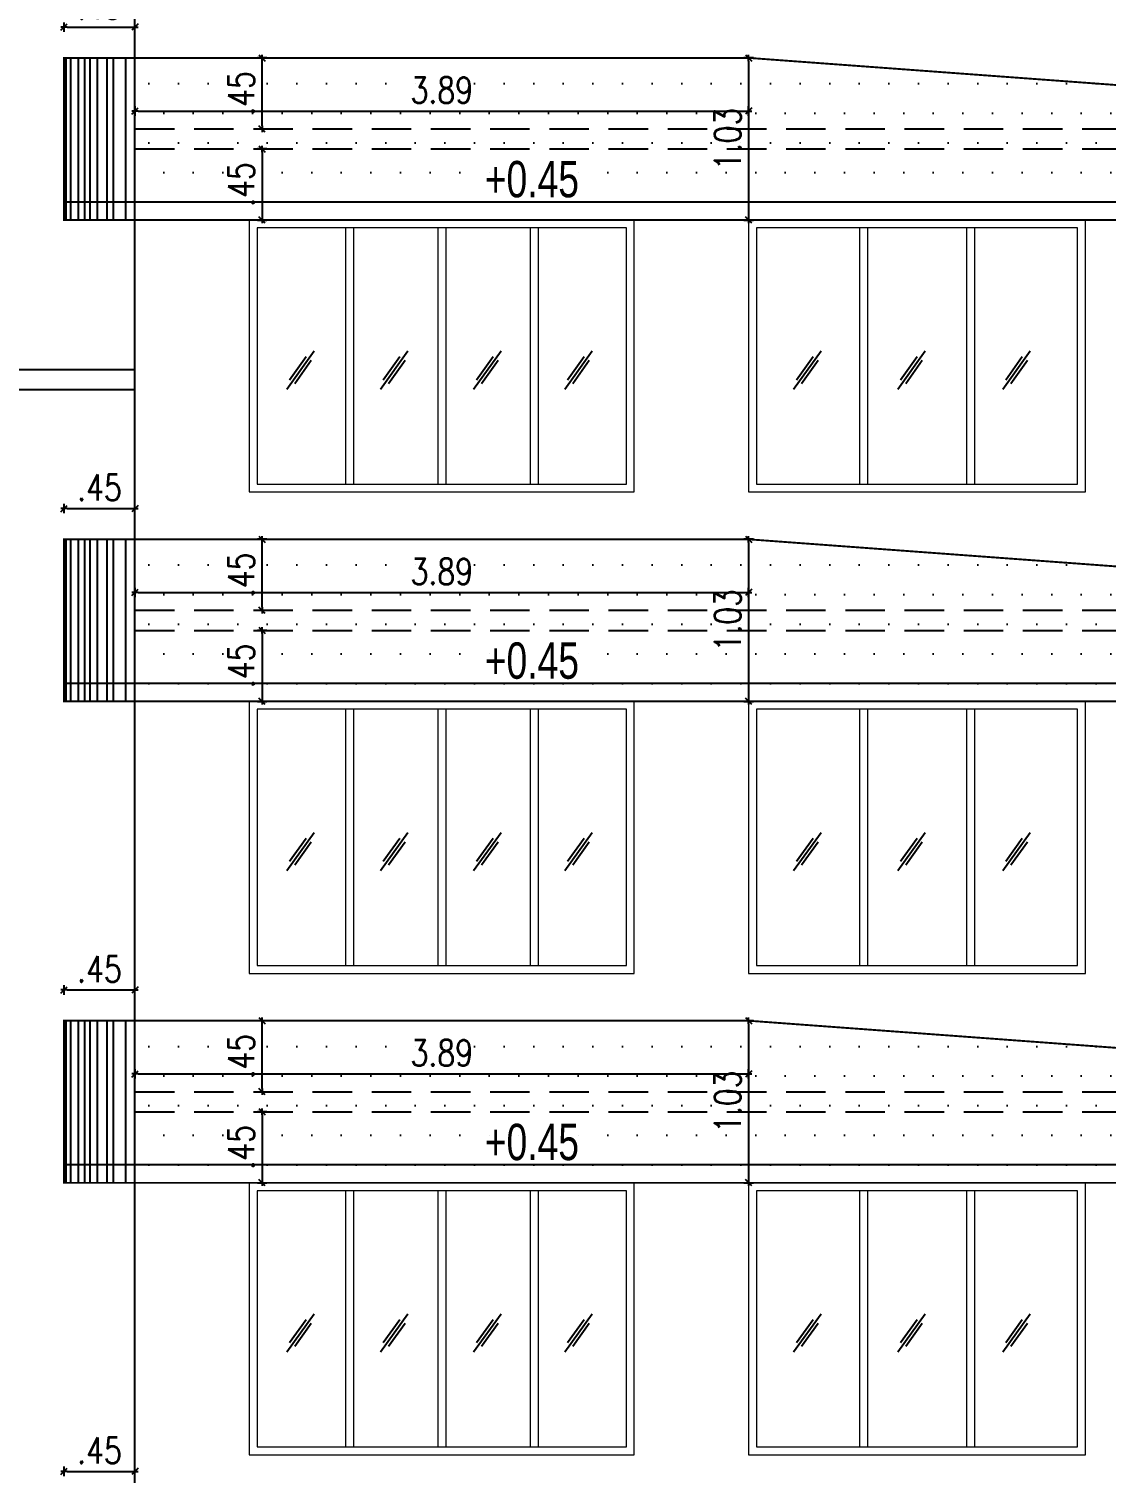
# Model space of a CAD drawing. Header units: inches. Extents: x 14331 to 14549, y 2557 to 2714.
# Drawn here: x 14361.78 to 14368.6, y 2660.72 to 2669.87 of the extents above; entities that cross this region are included whole.
import ezdxf
from ezdxf.enums import TextEntityAlignment as Align

# ---------------------------------------------------------------- set-up
doc = ezdxf.new("R2010")
doc.units = ezdxf.units.IN
doc.header["$LTSCALE"] = 0.25
doc.header["$MEASUREMENT"] = 0
doc.header["$PDMODE"] = 35
doc.linetypes.add('1', pattern=[0])
doc.linetypes.add('DASHEDX2', pattern=[1.5, 1, -0.5])
for name, color, linetype in [('dim-details', 7, 'Continuous'), ('ELE.PROJ.', 1, 'Continuous'), ('GLASS WINDOW', 251, '1'), ('hatch', 251, 'Continuous'), ('proj-internal', 1, 'DASHEDX2'), ('wall', 7, 'Continuous'), ('WORK TEX', 6, 'Continuous'), ('WORKING DIM', 7, 'Continuous')]:
    doc.layers.add(name, color=color, linetype=linetype)
doc.layers.add('WINDOW', color=106, linetype='Continuous', lineweight=13)
doc.styles.add('ARL', font='swisscl_0.ttf')
doc.styles.add('romans', font='romans.shx', dxfattribs={"width": 0.8})
doc.dimstyles.new('121', dxfattribs={"dimscale": 0.1, "dimtxt": 1.65, "dimasz": 0.2, "dimexe": 0.03125, "dimexo": 0.25, "dimgap": 0.5, "dimtad": 1, "dimzin": 4, "dimdsep": 46, "dimtxsty": 'romans', "dimblk1": 'MINITICK', "dimblk2": 'MINITICK', "dimsah": 1, "dimcen": 1, "dimse1": 1, "dimse2": 1, "dimclrd": 252, "dimclre": 256, "dimclrt": 7, "dimadec": 3, "dimazin": 0, "dimtfac": 0.8, "dimtix": 1, "dimtmove": 2, "dimatfit": 3, "dimfxl": 0, "dimtolj": 1, "dimtzin": 3, "dimarcsym": 0})
doc.dimstyles.new('minitick-100', dxfattribs={"dimscale": 0.1, "dimtxt": 2, "dimasz": 0.75, "dimexe": 0.03125, "dimexo": 0.25, "dimgap": 0.5, "dimtad": 1, "dimzin": 4, "dimdsep": 46, "dimtxsty": 'romans', "dimblk1": 'MINITICK', "dimblk2": 'MINITICK', "dimsah": 1, "dimcen": 1, "dimse1": 1, "dimse2": 1, "dimclrd": 252, "dimclre": 256, "dimclrt": 256, "dimadec": 3, "dimazin": 0, "dimtfac": 0.8, "dimtix": 1, "dimtmove": 2, "dimatfit": 3, "dimfxl": 0, "dimtolj": 1, "dimtzin": 3, "dimarcsym": 0})

# ---------------------------------------------------------------- blocks, each defined once
blk = doc.blocks.new('MINITICK')
at = {"color": 7}
for p, q in [((0, -1.5), (0, 1.5)), ((1, 1), (-1, -1)), ((-1, 0), (1, 0))]:
    blk.add_line(p, q, dxfattribs=at)
blk = doc.blocks.new('*D1073')
at = {"layer": 'Defpoints', "color": 0, "transparency": 16777216}
for p in [(14362.4478, 2660.7319), (14361.9978, 2660.5371), (14362.4478, 2660.5371)]:
    blk.add_point(p, dxfattribs=at)
at = {"layer": 'WORKING DIM', "color": 252, "lineweight": -2, "transparency": 16777216}
blk.add_line((14362.0178, 2660.7319), (14362.4278, 2660.7319), dxfattribs=at)
at = {"layer": 'WORKING DIM', "color": 252, "lineweight": -2, "transparency": 16777216, "xscale": 0.02, "yscale": 0.02, "zscale": 0.02, "rotation": 180}
blk.add_blockref('MINITICK', (14361.9978, 2660.7319), dxfattribs=at)
at = {"layer": 'WORKING DIM', "color": 252, "lineweight": -2, "transparency": 16777216, "xscale": 0.02, "yscale": 0.02, "zscale": 0.02}
blk.add_blockref('MINITICK', (14362.4478, 2660.7319), dxfattribs=at)
at = {"layer": 'WORKING DIM', "color": 7, "transparency": 16777216, "insert": (14362.2228, 2660.8644), "char_height": 0.165, "attachment_point": 5, "style": 'romans'}
blk.add_mtext('\\A1;.45', dxfattribs=at)
blk = doc.blocks.new('*D1075')
at = {"layer": 'Defpoints', "color": 0, "transparency": 16777216}
for p in [(14362.4478, 2663.7819), (14361.9978, 2663.5871), (14362.4478, 2663.5871)]:
    blk.add_point(p, dxfattribs=at)
at = {"layer": 'WORKING DIM', "color": 252, "lineweight": -2, "transparency": 16777216}
blk.add_line((14362.0178, 2663.7819), (14362.4278, 2663.7819), dxfattribs=at)
at = {"layer": 'WORKING DIM', "color": 252, "lineweight": -2, "transparency": 16777216, "xscale": 0.02, "yscale": 0.02, "zscale": 0.02, "rotation": 180}
blk.add_blockref('MINITICK', (14361.9978, 2663.7819), dxfattribs=at)
at = {"layer": 'WORKING DIM', "color": 252, "lineweight": -2, "transparency": 16777216, "xscale": 0.02, "yscale": 0.02, "zscale": 0.02}
blk.add_blockref('MINITICK', (14362.4478, 2663.7819), dxfattribs=at)
at = {"layer": 'WORKING DIM', "color": 7, "transparency": 16777216, "insert": (14362.2228, 2663.9144), "char_height": 0.165, "attachment_point": 5, "style": 'romans'}
blk.add_mtext('\\A1;.45', dxfattribs=at)
blk = doc.blocks.new('*D1076')
at = {"layer": 'Defpoints', "color": 0, "transparency": 16777216}
for p in [(14362.4478, 2666.8319), (14361.9978, 2666.6371), (14362.4478, 2666.6371)]:
    blk.add_point(p, dxfattribs=at)
at = {"layer": 'WORKING DIM', "color": 252, "lineweight": -2, "transparency": 16777216}
blk.add_line((14362.0178, 2666.8319), (14362.4278, 2666.8319), dxfattribs=at)
at = {"layer": 'WORKING DIM', "color": 252, "lineweight": -2, "transparency": 16777216, "xscale": 0.02, "yscale": 0.02, "zscale": 0.02, "rotation": 180}
blk.add_blockref('MINITICK', (14361.9978, 2666.8319), dxfattribs=at)
at = {"layer": 'WORKING DIM', "color": 252, "lineweight": -2, "transparency": 16777216, "xscale": 0.02, "yscale": 0.02, "zscale": 0.02}
blk.add_blockref('MINITICK', (14362.4478, 2666.8319), dxfattribs=at)
at = {"layer": 'WORKING DIM', "color": 7, "transparency": 16777216, "insert": (14362.2228, 2666.9644), "char_height": 0.165, "attachment_point": 5, "style": 'romans'}
blk.add_mtext('\\A1;.45', dxfattribs=at)
blk = doc.blocks.new('*D1077')
at = {"layer": 'Defpoints', "color": 0, "transparency": 16777216}
for p in [(14362.4478, 2669.8819), (14361.9978, 2669.6871), (14362.4478, 2669.6871)]:
    blk.add_point(p, dxfattribs=at)
at = {"layer": 'WORKING DIM', "color": 252, "lineweight": -2, "transparency": 16777216}
blk.add_line((14362.0178, 2669.8819), (14362.4278, 2669.8819), dxfattribs=at)
at = {"layer": 'WORKING DIM', "color": 252, "lineweight": -2, "transparency": 16777216, "xscale": 0.02, "yscale": 0.02, "zscale": 0.02, "rotation": 180}
blk.add_blockref('MINITICK', (14361.9978, 2669.8819), dxfattribs=at)
at = {"layer": 'WORKING DIM', "color": 252, "lineweight": -2, "transparency": 16777216, "xscale": 0.02, "yscale": 0.02, "zscale": 0.02}
blk.add_blockref('MINITICK', (14362.4478, 2669.8819), dxfattribs=at)
at = {"layer": 'WORKING DIM', "color": 7, "transparency": 16777216, "insert": (14362.2228, 2670.0144), "char_height": 0.165, "attachment_point": 5, "style": 'romans'}
blk.add_mtext('\\A1;.45', dxfattribs=at)
blk = doc.blocks.new('*D1129')
at = {"layer": 'Defpoints', "color": 0, "transparency": 16777216}
for p in [(14363.0321, 2663.5871), (14363.2534, 2663.5871), (14363.0321, 2663.1371)]:
    blk.add_point(p, dxfattribs=at)
at = {"layer": 'WORKING DIM', "color": 252, "lineweight": -2, "transparency": 16777216}
blk.add_line((14363.2534, 2663.1571), (14363.2534, 2663.5671), dxfattribs=at)
at = {"layer": 'WORKING DIM', "color": 252, "lineweight": -2, "transparency": 16777216, "xscale": 0.02, "yscale": 0.02, "zscale": 0.02}
for p, rotation in [((14363.2534, 2663.5871), 90), ((14363.2534, 2663.1371), 270)]:
    blk.add_blockref('MINITICK', p, dxfattribs=dict(at, rotation=rotation))
at = {"layer": 'WORKING DIM', "color": 7, "transparency": 16777216, "insert": (14363.1209, 2663.3621), "char_height": 0.165, "attachment_point": 5, "rotation": 90, "style": 'romans'}
blk.add_mtext('\\A1;.45', dxfattribs=at)
blk = doc.blocks.new('*D1126')
at = {"layer": 'Defpoints', "color": 0, "transparency": 16777216}
for p in [(14363.5444, 2663.0101), (14363.2534, 2662.5601), (14363.5444, 2662.5601)]:
    blk.add_point(p, dxfattribs=at)
at = {"layer": 'WORKING DIM', "color": 252, "lineweight": -2, "transparency": 16777216}
blk.add_line((14363.2534, 2662.9901), (14363.2534, 2662.5801), dxfattribs=at)
at = {"layer": 'WORKING DIM', "color": 252, "lineweight": -2, "transparency": 16777216, "xscale": 0.02, "yscale": 0.02, "zscale": 0.02}
for p, rotation in [((14363.2534, 2663.0101), 90), ((14363.2534, 2662.5601), 270)]:
    blk.add_blockref('MINITICK', p, dxfattribs=dict(at, rotation=rotation))
at = {"layer": 'WORKING DIM', "color": 7, "transparency": 16777216, "insert": (14363.1209, 2662.7851), "char_height": 0.165, "attachment_point": 5, "rotation": 90, "style": 'romans'}
blk.add_mtext('\\A1;.45', dxfattribs=at)
blk = doc.blocks.new('*D1127')
at = {"layer": 'Defpoints', "color": 0, "transparency": 16777216}
for p in [(14362.4478, 2663.6547), (14366.3349, 2663.5871), (14366.3349, 2663.2504)]:
    blk.add_point(p, dxfattribs=at)
at = {"layer": 'WORKING DIM', "color": 252, "lineweight": -2, "transparency": 16777216}
blk.add_line((14362.4678, 2663.2504), (14366.3149, 2663.2504), dxfattribs=at)
at = {"layer": 'WORKING DIM', "color": 252, "lineweight": -2, "transparency": 16777216, "xscale": 0.02, "yscale": 0.02, "zscale": 0.02, "rotation": 180}
blk.add_blockref('MINITICK', (14362.4478, 2663.2504), dxfattribs=at)
at = {"layer": 'WORKING DIM', "color": 252, "lineweight": -2, "transparency": 16777216, "xscale": 0.02, "yscale": 0.02, "zscale": 0.02}
blk.add_blockref('MINITICK', (14366.3349, 2663.2504), dxfattribs=at)
at = {"layer": 'WORKING DIM', "color": 7, "transparency": 16777216, "insert": (14364.3914, 2663.3829), "char_height": 0.165, "attachment_point": 5, "style": 'romans'}
blk.add_mtext('\\A1;3.89', dxfattribs=at)
blk = doc.blocks.new('*D1125')
at = {"layer": 'Defpoints', "color": 0, "transparency": 16777216}
for p in [(14366.3349, 2663.5871), (14366.3349, 2662.5601), (14368.4691, 2662.5601)]:
    blk.add_point(p, dxfattribs=at)
at = {"layer": 'WORKING DIM', "color": 252, "lineweight": -2, "transparency": 16777216}
blk.add_line((14366.3349, 2663.5671), (14366.3349, 2662.5801), dxfattribs=at)
at = {"layer": 'WORKING DIM', "color": 252, "lineweight": -2, "transparency": 16777216, "xscale": 0.02, "yscale": 0.02, "zscale": 0.02}
for p, rotation in [((14366.3349, 2663.5871), 90), ((14366.3349, 2662.5601), 270)]:
    blk.add_blockref('MINITICK', p, dxfattribs=dict(at, rotation=rotation))
at = {"layer": 'WORKING DIM', "color": 7, "transparency": 16777216, "insert": (14366.2024, 2663.0736), "char_height": 0.165, "attachment_point": 5, "rotation": 90, "style": 'romans'}
blk.add_mtext('\\A1;1.03', dxfattribs=at)
blk = doc.blocks.new('*D1139')
at = {"layer": 'Defpoints', "color": 0, "transparency": 16777216}
for p in [(14363.0321, 2666.6371), (14363.2534, 2666.6371), (14363.0321, 2666.1871)]:
    blk.add_point(p, dxfattribs=at)
at = {"layer": 'WORKING DIM', "color": 252, "lineweight": -2, "transparency": 16777216}
blk.add_line((14363.2534, 2666.2071), (14363.2534, 2666.6171), dxfattribs=at)
at = {"layer": 'WORKING DIM', "color": 252, "lineweight": -2, "transparency": 16777216, "xscale": 0.02, "yscale": 0.02, "zscale": 0.02}
for p, rotation in [((14363.2534, 2666.6371), 90), ((14363.2534, 2666.1871), 270)]:
    blk.add_blockref('MINITICK', p, dxfattribs=dict(at, rotation=rotation))
at = {"layer": 'WORKING DIM', "color": 7, "transparency": 16777216, "insert": (14363.1209, 2666.4121), "char_height": 0.165, "attachment_point": 5, "rotation": 90, "style": 'romans'}
blk.add_mtext('\\A1;.45', dxfattribs=at)
blk = doc.blocks.new('*D1136')
at = {"layer": 'Defpoints', "color": 0, "transparency": 16777216}
for p in [(14363.5444, 2666.06), (14363.2534, 2665.61), (14363.5444, 2665.61)]:
    blk.add_point(p, dxfattribs=at)
at = {"layer": 'WORKING DIM', "color": 252, "lineweight": -2, "transparency": 16777216}
blk.add_line((14363.2534, 2666.04), (14363.2534, 2665.63), dxfattribs=at)
at = {"layer": 'WORKING DIM', "color": 252, "lineweight": -2, "transparency": 16777216, "xscale": 0.02, "yscale": 0.02, "zscale": 0.02}
for p, rotation in [((14363.2534, 2666.06), 90), ((14363.2534, 2665.61), 270)]:
    blk.add_blockref('MINITICK', p, dxfattribs=dict(at, rotation=rotation))
at = {"layer": 'WORKING DIM', "color": 7, "transparency": 16777216, "insert": (14363.1209, 2665.835), "char_height": 0.165, "attachment_point": 5, "rotation": 90, "style": 'romans'}
blk.add_mtext('\\A1;.45', dxfattribs=at)
blk = doc.blocks.new('*D1137')
at = {"layer": 'Defpoints', "color": 0, "transparency": 16777216}
for p in [(14362.4478, 2666.7046), (14366.3349, 2666.6371), (14366.3349, 2666.3004)]:
    blk.add_point(p, dxfattribs=at)
at = {"layer": 'WORKING DIM', "color": 252, "lineweight": -2, "transparency": 16777216}
blk.add_line((14362.4678, 2666.3004), (14366.3149, 2666.3004), dxfattribs=at)
at = {"layer": 'WORKING DIM', "color": 252, "lineweight": -2, "transparency": 16777216, "xscale": 0.02, "yscale": 0.02, "zscale": 0.02, "rotation": 180}
blk.add_blockref('MINITICK', (14362.4478, 2666.3004), dxfattribs=at)
at = {"layer": 'WORKING DIM', "color": 252, "lineweight": -2, "transparency": 16777216, "xscale": 0.02, "yscale": 0.02, "zscale": 0.02}
blk.add_blockref('MINITICK', (14366.3349, 2666.3004), dxfattribs=at)
at = {"layer": 'WORKING DIM', "color": 7, "transparency": 16777216, "insert": (14364.3914, 2666.4329), "char_height": 0.165, "attachment_point": 5, "style": 'romans'}
blk.add_mtext('\\A1;3.89', dxfattribs=at)
blk = doc.blocks.new('*D1135')
at = {"layer": 'Defpoints', "color": 0, "transparency": 16777216}
for p in [(14366.3349, 2666.6371), (14366.3349, 2665.61), (14368.4691, 2665.61)]:
    blk.add_point(p, dxfattribs=at)
at = {"layer": 'WORKING DIM', "color": 252, "lineweight": -2, "transparency": 16777216}
blk.add_line((14366.3349, 2666.6171), (14366.3349, 2665.63), dxfattribs=at)
at = {"layer": 'WORKING DIM', "color": 252, "lineweight": -2, "transparency": 16777216, "xscale": 0.02, "yscale": 0.02, "zscale": 0.02}
for p, rotation in [((14366.3349, 2666.6371), 90), ((14366.3349, 2665.61), 270)]:
    blk.add_blockref('MINITICK', p, dxfattribs=dict(at, rotation=rotation))
at = {"layer": 'WORKING DIM', "color": 7, "transparency": 16777216, "insert": (14366.2024, 2666.1236), "char_height": 0.165, "attachment_point": 5, "rotation": 90, "style": 'romans'}
blk.add_mtext('\\A1;1.03', dxfattribs=at)
blk = doc.blocks.new('*D1149')
at = {"layer": 'Defpoints', "color": 0, "transparency": 16777216}
for p in [(14363.0321, 2669.6871), (14363.2534, 2669.6871), (14363.0321, 2669.2371)]:
    blk.add_point(p, dxfattribs=at)
at = {"layer": 'WORKING DIM', "color": 252, "lineweight": -2, "transparency": 16777216}
blk.add_line((14363.2534, 2669.2571), (14363.2534, 2669.6671), dxfattribs=at)
at = {"layer": 'WORKING DIM', "color": 252, "lineweight": -2, "transparency": 16777216, "xscale": 0.02, "yscale": 0.02, "zscale": 0.02}
for p, rotation in [((14363.2534, 2669.6871), 90), ((14363.2534, 2669.2371), 270)]:
    blk.add_blockref('MINITICK', p, dxfattribs=dict(at, rotation=rotation))
at = {"layer": 'WORKING DIM', "color": 7, "transparency": 16777216, "insert": (14363.1209, 2669.4621), "char_height": 0.165, "attachment_point": 5, "rotation": 90, "style": 'romans'}
blk.add_mtext('\\A1;.45', dxfattribs=at)
blk = doc.blocks.new('*D1146')
at = {"layer": 'Defpoints', "color": 0, "transparency": 16777216}
for p in [(14363.5444, 2669.11), (14363.2534, 2668.66), (14363.5444, 2668.66)]:
    blk.add_point(p, dxfattribs=at)
at = {"layer": 'WORKING DIM', "color": 252, "lineweight": -2, "transparency": 16777216}
blk.add_line((14363.2534, 2669.09), (14363.2534, 2668.68), dxfattribs=at)
at = {"layer": 'WORKING DIM', "color": 252, "lineweight": -2, "transparency": 16777216, "xscale": 0.02, "yscale": 0.02, "zscale": 0.02}
for p, rotation in [((14363.2534, 2669.11), 90), ((14363.2534, 2668.66), 270)]:
    blk.add_blockref('MINITICK', p, dxfattribs=dict(at, rotation=rotation))
at = {"layer": 'WORKING DIM', "color": 7, "transparency": 16777216, "insert": (14363.1209, 2668.885), "char_height": 0.165, "attachment_point": 5, "rotation": 90, "style": 'romans'}
blk.add_mtext('\\A1;.45', dxfattribs=at)
blk = doc.blocks.new('*D1147')
at = {"layer": 'Defpoints', "color": 0, "transparency": 16777216}
for p in [(14362.4478, 2669.7546), (14366.3349, 2669.6871), (14366.3349, 2669.3504)]:
    blk.add_point(p, dxfattribs=at)
at = {"layer": 'WORKING DIM', "color": 252, "lineweight": -2, "transparency": 16777216}
blk.add_line((14362.4678, 2669.3504), (14366.3149, 2669.3504), dxfattribs=at)
at = {"layer": 'WORKING DIM', "color": 252, "lineweight": -2, "transparency": 16777216, "xscale": 0.02, "yscale": 0.02, "zscale": 0.02, "rotation": 180}
blk.add_blockref('MINITICK', (14362.4478, 2669.3504), dxfattribs=at)
at = {"layer": 'WORKING DIM', "color": 252, "lineweight": -2, "transparency": 16777216, "xscale": 0.02, "yscale": 0.02, "zscale": 0.02}
blk.add_blockref('MINITICK', (14366.3349, 2669.3504), dxfattribs=at)
at = {"layer": 'WORKING DIM', "color": 7, "transparency": 16777216, "insert": (14364.3914, 2669.4829), "char_height": 0.165, "attachment_point": 5, "style": 'romans'}
blk.add_mtext('\\A1;3.89', dxfattribs=at)
blk = doc.blocks.new('*D1145')
at = {"layer": 'Defpoints', "color": 0, "transparency": 16777216}
for p in [(14366.3349, 2669.6871), (14366.3349, 2668.66), (14368.4691, 2668.66)]:
    blk.add_point(p, dxfattribs=at)
at = {"layer": 'WORKING DIM', "color": 252, "lineweight": -2, "transparency": 16777216}
blk.add_line((14366.3349, 2669.6671), (14366.3349, 2668.68), dxfattribs=at)
at = {"layer": 'WORKING DIM', "color": 252, "lineweight": -2, "transparency": 16777216, "xscale": 0.02, "yscale": 0.02, "zscale": 0.02}
for p, rotation in [((14366.3349, 2669.6871), 90), ((14366.3349, 2668.66), 270)]:
    blk.add_blockref('MINITICK', p, dxfattribs=dict(at, rotation=rotation))
at = {"layer": 'WORKING DIM', "color": 7, "transparency": 16777216, "insert": (14366.2024, 2669.1736), "char_height": 0.165, "attachment_point": 5, "rotation": 90, "style": 'romans'}
blk.add_mtext('\\A1;1.03', dxfattribs=at)
blk = doc.blocks.new('*D1261')
at = {"layer": 'Defpoints', "color": 0, "transparency": 16777216}
for p in [(14360.9103, 2663.1371), (14362.8588, 2663.1371), (14362.8588, 2660.0871)]:
    blk.add_point(p, dxfattribs=at)
at = {"layer": 'dim-details', "color": 252, "lineweight": -2, "transparency": 16777216}
blk.add_line((14360.9103, 2660.1621), (14360.9103, 2663.0621), dxfattribs=at)
at = {"layer": 'dim-details', "color": 252, "lineweight": -2, "transparency": 16777216, "xscale": 0.07500000000000001, "yscale": 0.07500000000000001, "zscale": 0.07500000000000001}
for p, rotation in [((14360.9103, 2663.1371), 90), ((14360.9103, 2660.0871), 270)]:
    blk.add_blockref('MINITICK', p, dxfattribs=dict(at, rotation=rotation))
at = {"layer": 'dim-details', "transparency": 16777216, "insert": (14360.7603, 2661.6121), "char_height": 0.2, "attachment_point": 5, "rotation": 90, "style": 'romans'}
blk.add_mtext('\\A1;3.05', dxfattribs=at)
blk = doc.blocks.new('*D1262')
at = {"layer": 'Defpoints', "color": 0, "transparency": 16777216}
for p in [(14360.9103, 2666.1871), (14362.8588, 2666.1871), (14362.8588, 2663.1371)]:
    blk.add_point(p, dxfattribs=at)
at = {"layer": 'dim-details', "color": 252, "lineweight": -2, "transparency": 16777216}
blk.add_line((14360.9103, 2663.2121), (14360.9103, 2666.1121), dxfattribs=at)
at = {"layer": 'dim-details', "color": 252, "lineweight": -2, "transparency": 16777216, "xscale": 0.07500000000000001, "yscale": 0.07500000000000001, "zscale": 0.07500000000000001}
for p, rotation in [((14360.9103, 2666.1871), 90), ((14360.9103, 2663.1371), 270)]:
    blk.add_blockref('MINITICK', p, dxfattribs=dict(at, rotation=rotation))
at = {"layer": 'dim-details', "transparency": 16777216, "insert": (14360.7603, 2664.6621), "char_height": 0.2, "attachment_point": 5, "rotation": 90, "style": 'romans'}
blk.add_mtext('\\A1;3.05', dxfattribs=at)
blk = doc.blocks.new('*D1263')
at = {"layer": 'Defpoints', "color": 0, "transparency": 16777216}
for p in [(14360.9103, 2669.2371), (14362.8588, 2669.2371), (14362.8588, 2666.1871)]:
    blk.add_point(p, dxfattribs=at)
at = {"layer": 'dim-details', "color": 252, "lineweight": -2, "transparency": 16777216}
blk.add_line((14360.9103, 2666.2621), (14360.9103, 2669.1621), dxfattribs=at)
at = {"layer": 'dim-details', "color": 252, "lineweight": -2, "transparency": 16777216, "xscale": 0.07500000000000001, "yscale": 0.07500000000000001, "zscale": 0.07500000000000001}
for p, rotation in [((14360.9103, 2669.2371), 90), ((14360.9103, 2666.1871), 270)]:
    blk.add_blockref('MINITICK', p, dxfattribs=dict(at, rotation=rotation))
at = {"layer": 'dim-details', "transparency": 16777216, "insert": (14360.7603, 2667.7121), "char_height": 0.2, "attachment_point": 5, "rotation": 90, "style": 'romans'}
blk.add_mtext('\\A1;3.05', dxfattribs=at)
blk = doc.blocks.new('*D1264')
at = {"layer": 'Defpoints', "color": 0, "transparency": 16777216}
for p in [(14360.9103, 2672.2871), (14362.9538, 2672.2871), (14362.9538, 2669.2371)]:
    blk.add_point(p, dxfattribs=at)
at = {"layer": 'dim-details', "color": 252, "lineweight": -2, "transparency": 16777216}
blk.add_line((14360.9103, 2669.3121), (14360.9103, 2672.2121), dxfattribs=at)
at = {"layer": 'dim-details', "color": 252, "lineweight": -2, "transparency": 16777216, "xscale": 0.07500000000000001, "yscale": 0.07500000000000001, "zscale": 0.07500000000000001}
for p, rotation in [((14360.9103, 2672.2871), 90), ((14360.9103, 2669.2371), 270)]:
    blk.add_blockref('MINITICK', p, dxfattribs=dict(at, rotation=rotation))
at = {"layer": 'dim-details', "transparency": 16777216, "insert": (14360.7603, 2670.7621), "char_height": 0.2, "attachment_point": 5, "rotation": 90, "style": 'romans'}
blk.add_mtext('\\A1;3.05', dxfattribs=at)
blk = doc.blocks.new('*D1272')
at = {"layer": 'Defpoints', "color": 0, "transparency": 16777216}
for p in [(14360.2261, 2690.587), (14363.497, 2690.587), (14361.9478, 2650.6101)]:
    blk.add_point(p, dxfattribs=at)
at = {"layer": 'dim-details', "color": 252, "lineweight": -2, "transparency": 16777216}
blk.add_line((14360.2261, 2650.6851), (14360.2261, 2690.512), dxfattribs=at)
at = {"layer": 'dim-details', "color": 252, "lineweight": -2, "transparency": 16777216, "xscale": 0.07500000000000001, "yscale": 0.07500000000000001, "zscale": 0.07500000000000001}
for p, rotation in [((14360.2261, 2690.587), 90), ((14360.2261, 2650.6101), 270)]:
    blk.add_blockref('MINITICK', p, dxfattribs=dict(at, rotation=rotation))
at = {"layer": 'dim-details', "transparency": 16777216, "insert": (14360.0761, 2670.5986), "char_height": 0.2, "attachment_point": 5, "rotation": 90, "style": 'romans'}
blk.add_mtext('\\A1;39.98', dxfattribs=at)

msp = doc.modelspace()

# ---------------------------------------------------------------- hatches: boundary and pattern name
at = {"layer": 'hatch', "true_color": 0xc7b399}
h = msp.add_hatch(dxfattribs=at)
h.set_pattern_fill('DOTS', color=253, scale=3)
h.set_pattern_definition([(0, (-249.33901, 32.52428), (0.09375, 0.1875), [0, -0.1875])])
h.paths.add_polyline_path([(14366.3349, 2669.6871), (14362.4478, 2669.6871), (14362.4478, 2668.66), (14372.4325, 2668.66), (14372.4325, 2669.2371)])
h = msp.add_hatch(dxfattribs=at)
h.set_pattern_fill('DOTS', color=253, scale=3)
h.set_pattern_definition([(0, (-249.33901, 29.47428), (0.09375, 0.1875), [0, -0.1875])])
h.paths.add_polyline_path([(14366.3349, 2666.6371), (14362.4478, 2666.6371), (14362.4478, 2665.61), (14372.4325, 2665.61), (14372.4325, 2666.1871)])
h = msp.add_hatch(dxfattribs=at)
h.set_pattern_fill('DOTS', color=253, scale=3)
h.set_pattern_definition([(0, (-249.33901, 26.42431), (0.09375, 0.1875), [0, -0.1875])])
h.paths.add_polyline_path([(14366.3349, 2663.5871), (14362.4478, 2663.5871), (14362.4478, 2662.5601), (14372.4325, 2662.5601), (14372.4325, 2663.1371)])

# ---------------------------------------------------------------- linework, layer by layer
at = {"layer": 'dim-details'}
msp.add_lwpolyline([(14362.4478, 2667.5851), (14361.2478, 2667.5851), (14361.2478, 2668.8621), (14361.3628, 2668.8621), (14361.3628, 2667.7121), (14362.4478, 2667.7121)], dxfattribs=at)
at = {"layer": 'ELE.PROJ.', "color": 8}
for p, q in [((14362.0098, 2669.6871), (14362.0098, 2668.6564)), ((14362.0387, 2669.6871), (14362.0387, 2668.6564)), ((14362.0873, 2669.6871), (14362.0873, 2668.6564)), ((14362.1284, 2669.6871), (14362.1284, 2668.6564)), ((14362.1619, 2669.6871), (14362.1619, 2668.6564)), ((14362.2081, 2669.6871), (14362.2081, 2668.6564)), ((14362.269, 2669.6871), (14362.269, 2668.6564)), ((14362.309, 2669.6871), (14362.309, 2668.6564)), ((14362.3871, 2669.6871), (14362.3871, 2668.6564)), ((14362.0098, 2666.6371), (14362.0098, 2665.6064)), ((14362.0387, 2666.6371), (14362.0387, 2665.6064)), ((14362.0873, 2666.6371), (14362.0873, 2665.6064)), ((14362.1284, 2666.6371), (14362.1284, 2665.6064)), ((14362.1619, 2666.6371), (14362.1619, 2665.6064)), ((14362.2081, 2666.6371), (14362.2081, 2665.6064)), ((14362.269, 2666.6371), (14362.269, 2665.6064)), ((14362.309, 2666.6371), (14362.309, 2665.6064)), ((14362.3871, 2666.6371), (14362.3871, 2665.6064)), ((14362.0098, 2663.5871), (14362.0098, 2662.5564)), ((14362.0387, 2663.5871), (14362.0387, 2662.5564)), ((14362.0873, 2663.5871), (14362.0873, 2662.5564)), ((14362.1284, 2663.5871), (14362.1284, 2662.5564)), ((14362.1619, 2663.5871), (14362.1619, 2662.5564)), ((14362.2081, 2663.5871), (14362.2081, 2662.5564)), ((14362.269, 2663.5871), (14362.269, 2662.5564)), ((14362.309, 2663.5871), (14362.309, 2662.5564)), ((14362.3871, 2663.5871), (14362.3871, 2662.5564))]:
    msp.add_line(p, q, dxfattribs=at)
at = {"layer": 'ELE.PROJ.'}
for p, q in [((14361.9978, 2668.775), (14372.4325, 2668.775)), ((14361.9978, 2665.725), (14372.4325, 2665.725)), ((14361.9978, 2662.6751), (14372.4325, 2662.6751))]:
    msp.add_line(p, q, dxfattribs=at)
at = {"layer": 'ELE.PROJ.', "const_width": 0.012}
for points in [[(14361.9978, 2669.6871), (14366.3349, 2669.6871), (14372.4325, 2669.2371), (14372.4325, 2668.66), (14361.9978, 2668.66)], [(14361.9978, 2666.6371), (14366.3349, 2666.6371), (14372.4325, 2666.1871), (14372.4325, 2665.61), (14361.9978, 2665.61)], [(14361.9978, 2663.5871), (14366.3349, 2663.5871), (14372.4325, 2663.1371), (14372.4325, 2662.5601), (14361.9978, 2662.5601)]]:
    msp.add_lwpolyline(points, close=True, dxfattribs=at)
at = {"layer": 'GLASS WINDOW', "color": 4, "ltscale": 200}
for p, q in [((14363.5828, 2667.8283), (14363.4091, 2667.5868)), ((14363.5322, 2667.7922), (14363.4272, 2667.6463)), ((14364.1767, 2667.8283), (14364.003, 2667.5868)), ((14364.1261, 2667.7922), (14364.0211, 2667.6463)), ((14364.7667, 2667.8283), (14364.5931, 2667.5868)), ((14364.7161, 2667.7922), (14364.6112, 2667.6463)), ((14365.3437, 2667.8283), (14365.1701, 2667.5868)), ((14365.2932, 2667.7922), (14365.1882, 2667.6463)), ((14366.7938, 2667.8283), (14366.6202, 2667.5868)), ((14366.7433, 2667.7922), (14366.6383, 2667.6463)), ((14367.453, 2667.8283), (14367.2793, 2667.5868)), ((14367.4024, 2667.7922), (14367.2974, 2667.6463)), ((14368.1191, 2667.8283), (14367.9455, 2667.5868)), ((14368.0686, 2667.7922), (14367.9636, 2667.6463)), ((14363.5647, 2667.7689), (14363.4597, 2667.6229)), ((14364.1586, 2667.7689), (14364.0536, 2667.6229)), ((14364.7486, 2667.7689), (14364.6436, 2667.6229)), ((14365.3256, 2667.7689), (14365.2207, 2667.6229)), ((14366.7757, 2667.7689), (14366.6708, 2667.6229)), ((14367.4349, 2667.7689), (14367.3299, 2667.6229)), ((14368.101, 2667.7689), (14367.9961, 2667.6229)), ((14363.5828, 2664.7783), (14363.4091, 2664.5368)), ((14364.1767, 2664.7783), (14364.003, 2664.5368)), ((14364.7667, 2664.7783), (14364.5931, 2664.5368)), ((14365.3437, 2664.7783), (14365.1701, 2664.5368)), ((14366.7938, 2664.7783), (14366.6202, 2664.5368)), ((14367.453, 2664.7783), (14367.2793, 2664.5368)), ((14368.1191, 2664.7783), (14367.9455, 2664.5368)), ((14363.5322, 2664.7422), (14363.4272, 2664.5963)), ((14363.5647, 2664.7189), (14363.4597, 2664.5729)), ((14364.1261, 2664.7422), (14364.0211, 2664.5963)), ((14364.1586, 2664.7189), (14364.0536, 2664.5729)), ((14364.7161, 2664.7422), (14364.6112, 2664.5963)), ((14364.7486, 2664.7189), (14364.6436, 2664.5729)), ((14365.2932, 2664.7422), (14365.1882, 2664.5963)), ((14365.3256, 2664.7189), (14365.2207, 2664.5729)), ((14366.7433, 2664.7422), (14366.6383, 2664.5963)), ((14366.7757, 2664.7189), (14366.6708, 2664.5729)), ((14367.4024, 2664.7422), (14367.2974, 2664.5963)), ((14367.4349, 2664.7189), (14367.3299, 2664.5729)), ((14368.0686, 2664.7422), (14367.9636, 2664.5963)), ((14368.101, 2664.7189), (14367.9961, 2664.5729)), ((14363.5828, 2661.7283), (14363.4091, 2661.4869)), ((14363.5322, 2661.6923), (14363.4272, 2661.5463)), ((14363.5647, 2661.6689), (14363.4597, 2661.5229)), ((14364.1767, 2661.7283), (14364.003, 2661.4869)), ((14364.1261, 2661.6923), (14364.0211, 2661.5463)), ((14364.1586, 2661.6689), (14364.0536, 2661.5229)), ((14364.7667, 2661.7283), (14364.5931, 2661.4869)), ((14364.7161, 2661.6923), (14364.6112, 2661.5463)), ((14364.7486, 2661.6689), (14364.6436, 2661.5229)), ((14365.3437, 2661.7283), (14365.1701, 2661.4869)), ((14365.2932, 2661.6923), (14365.1882, 2661.5463)), ((14365.3256, 2661.6689), (14365.2207, 2661.5229)), ((14366.7938, 2661.7283), (14366.6202, 2661.4869)), ((14366.7433, 2661.6923), (14366.6383, 2661.5463)), ((14366.7757, 2661.6689), (14366.6708, 2661.5229)), ((14367.453, 2661.7283), (14367.2793, 2661.4869)), ((14367.4024, 2661.6923), (14367.2974, 2661.5463)), ((14367.4349, 2661.6689), (14367.3299, 2661.5229)), ((14368.1191, 2661.7283), (14367.9455, 2661.4869)), ((14368.0686, 2661.6923), (14367.9636, 2661.5463)), ((14368.101, 2661.6689), (14367.9961, 2661.5229))]:
    msp.add_line(p, q, dxfattribs=at)
at = {"layer": 'proj-internal', "color": 251}
for p, q in [((14362.4478, 2669.2371), (14384.2846, 2669.2371)), ((14362.4478, 2669.1101), (14384.2846, 2669.1101)), ((14362.4478, 2666.1871), (14384.2846, 2666.1871)), ((14362.4478, 2666.06), (14384.2846, 2666.06)), ((14362.4478, 2663.1371), (14384.2846, 2663.1371)), ((14362.4478, 2663.01), (14384.2846, 2663.01))]:
    msp.add_line(p, q, dxfattribs=at)
at = {"layer": 'wall'}
msp.add_line((14362.4478, 2650.6101), (14362.4478, 2691.737), dxfattribs=at)
at = {"layer": 'WINDOW'}
for p, q in [((14363.7816, 2668.61), (14363.7816, 2666.9871)), ((14363.8316, 2668.61), (14363.8316, 2666.9871)), ((14364.3664, 2668.61), (14364.3664, 2666.9871)), ((14364.4164, 2668.61), (14364.4164, 2666.9871)), ((14364.9511, 2668.61), (14364.9511, 2666.9871)), ((14365.0011, 2668.61), (14365.0011, 2666.9871)), ((14367.038, 2668.61), (14367.038, 2666.9871)), ((14367.088, 2668.61), (14367.088, 2666.9871)), ((14367.716, 2668.61), (14367.716, 2666.9871)), ((14367.766, 2668.61), (14367.766, 2666.9871)), ((14363.7816, 2665.56), (14363.7816, 2663.9371)), ((14363.8316, 2665.56), (14363.8316, 2663.9371)), ((14364.3664, 2665.56), (14364.3664, 2663.9371)), ((14364.4164, 2665.56), (14364.4164, 2663.9371)), ((14364.9511, 2665.56), (14364.9511, 2663.9371)), ((14365.0011, 2665.56), (14365.0011, 2663.9371)), ((14367.038, 2665.56), (14367.038, 2663.9371)), ((14367.088, 2665.56), (14367.088, 2663.9371)), ((14367.716, 2665.56), (14367.716, 2663.9371)), ((14367.766, 2665.56), (14367.766, 2663.9371)), ((14363.7816, 2662.5101), (14363.7816, 2660.8871)), ((14363.8316, 2662.5101), (14363.8316, 2660.8871)), ((14364.3664, 2662.5101), (14364.3664, 2660.8871)), ((14364.4164, 2662.5101), (14364.4164, 2660.8871)), ((14364.9511, 2662.5101), (14364.9511, 2660.8871)), ((14365.0011, 2662.5101), (14365.0011, 2660.8871)), ((14367.038, 2662.5101), (14367.038, 2660.8871)), ((14367.088, 2662.5101), (14367.088, 2660.8871)), ((14367.716, 2662.5101), (14367.716, 2660.8871)), ((14367.766, 2662.5101), (14367.766, 2660.8871))]:
    msp.add_line(p, q, dxfattribs=at)
for points in [[(14363.1718, 2666.9371), (14365.6109, 2666.9371), (14365.6109, 2668.66), (14363.1718, 2668.66)], [(14363.2218, 2666.9871), (14365.5609, 2666.9871), (14365.5609, 2668.61), (14363.2218, 2668.61)], [(14366.3349, 2666.9371), (14368.4691, 2666.9371), (14368.4691, 2668.66), (14366.3349, 2668.66)], [(14366.3849, 2666.9871), (14368.4191, 2666.9871), (14368.4191, 2668.61), (14366.3849, 2668.61)], [(14363.1718, 2663.8871), (14365.6109, 2663.8871), (14365.6109, 2665.61), (14363.1718, 2665.61)], [(14366.3349, 2663.8871), (14368.4691, 2663.8871), (14368.4691, 2665.61), (14366.3349, 2665.61)], [(14363.2218, 2663.9371), (14365.5609, 2663.9371), (14365.5609, 2665.56), (14363.2218, 2665.56)], [(14366.3849, 2663.9371), (14368.4191, 2663.9371), (14368.4191, 2665.56), (14366.3849, 2665.56)], [(14363.1718, 2660.8371), (14365.6109, 2660.8371), (14365.6109, 2662.5601), (14363.1718, 2662.5601)], [(14366.3349, 2660.8371), (14368.4691, 2660.8371), (14368.4691, 2662.5601), (14366.3349, 2662.5601)], [(14363.2218, 2660.8871), (14365.5609, 2660.8871), (14365.5609, 2662.5101), (14363.2218, 2662.5101)], [(14366.3849, 2660.8871), (14368.4191, 2660.8871), (14368.4191, 2662.5101), (14366.3849, 2662.5101)]]:
    msp.add_lwpolyline(points, close=True, dxfattribs=at)

# ---------------------------------------------------------------- texts
at = {"layer": 'WORK TEX', "color": 7, "style": 'ARL'}
for p in [(14364.9949, 2668.9188), (14364.9949, 2665.8688), (14364.9949, 2662.8188)]:
    msp.add_text('+0.45 ', height=0.23, dxfattribs=at).set_placement(p, align=Align.MIDDLE_CENTER)

# ---------------------------------------------------------------- dimensions: what is measured, and where the dimension line sits
at = {"layer": 'dim-details'}
for base, p1, p2, picture, middle in [((14360.2261, 2690.587), (14361.9478, 2650.6101), (14363.497, 2690.587), '*D1272', (14360.0761, 2670.5986)), ((14360.9103, 2672.2871), (14362.9538, 2669.2371), (14362.9538, 2672.2871), '*D1264', (14360.7603, 2670.7621)), ((14360.9103, 2669.2371), (14362.8588, 2666.1871), (14362.8588, 2669.2371), '*D1263', (14360.7603, 2667.7121)), ((14360.9103, 2666.1871), (14362.8588, 2663.1371), (14362.8588, 2666.1871), '*D1262', (14360.7603, 2664.6621)), ((14360.9103, 2663.1371), (14362.8588, 2660.0871), (14362.8588, 2663.1371), '*D1261', (14360.7603, 2661.6121))]:
    dim = msp.add_linear_dim(base=base, p1=p1, p2=p2, angle=90, dimstyle='minitick-100', dxfattribs=at)
    dim.commit()
    dim.dimension.update_dxf_attribs({"geometry": picture, "text_midpoint": middle})
at = {"layer": 'WORKING DIM'}
for base, p1, p2, picture, middle in [((14362.4478, 2669.8819), (14361.9978, 2669.6871), (14362.4478, 2669.6871), '*D1077', (14362.2228, 2670.0144)), ((14366.3349, 2669.3504), (14362.4478, 2669.7546), (14366.3349, 2669.6871), '*D1147', (14364.3914, 2669.4829)), ((14362.4478, 2666.8319), (14361.9978, 2666.6371), (14362.4478, 2666.6371), '*D1076', (14362.2228, 2666.9644)), ((14366.3349, 2666.3004), (14362.4478, 2666.7046), (14366.3349, 2666.6371), '*D1137', (14364.3914, 2666.4329)), ((14362.4478, 2663.7819), (14361.9978, 2663.5871), (14362.4478, 2663.5871), '*D1075', (14362.2228, 2663.9144)), ((14366.3349, 2663.2504), (14362.4478, 2663.6547), (14366.3349, 2663.5871), '*D1127', (14364.3914, 2663.3829)), ((14362.4478, 2660.7319), (14361.9978, 2660.5371), (14362.4478, 2660.5371), '*D1073', (14362.2228, 2660.8644))]:
    dim = msp.add_linear_dim(base=base, p1=p1, p2=p2, dimstyle='121', override={"dimfxl": 0.18, "dimfxlon": 1}, dxfattribs=at)
    dim.commit()
    dim.dimension.update_dxf_attribs({"geometry": picture, "text_midpoint": middle})
for base, p1, p2, picture, middle in [((14363.2534, 2669.6871), (14363.0321, 2669.2371), (14363.0321, 2669.6871), '*D1149', (14363.1209, 2669.4621)), ((14366.3349, 2668.66), (14366.3349, 2669.6871), (14368.4691, 2668.66), '*D1145', (14366.2024, 2669.1736)), ((14363.2534, 2668.66), (14363.5444, 2669.11), (14363.5444, 2668.66), '*D1146', (14363.1209, 2668.885)), ((14363.2534, 2666.6371), (14363.0321, 2666.1871), (14363.0321, 2666.6371), '*D1139', (14363.1209, 2666.4121)), ((14366.3349, 2665.61), (14366.3349, 2666.6371), (14368.4691, 2665.61), '*D1135', (14366.2024, 2666.1236)), ((14363.2534, 2665.61), (14363.5444, 2666.06), (14363.5444, 2665.61), '*D1136', (14363.1209, 2665.835)), ((14363.2534, 2663.5871), (14363.0321, 2663.1371), (14363.0321, 2663.5871), '*D1129', (14363.1209, 2663.3621)), ((14366.3349, 2662.5601), (14366.3349, 2663.5871), (14368.4691, 2662.5601), '*D1125', (14366.2024, 2663.0736)), ((14363.2534, 2662.5601), (14363.5444, 2663.0101), (14363.5444, 2662.5601), '*D1126', (14363.1209, 2662.7851))]:
    dim = msp.add_linear_dim(base=base, p1=p1, p2=p2, angle=90, dimstyle='121', override={"dimfxl": 0.18, "dimfxlon": 1}, dxfattribs=at)
    dim.commit()
    dim.dimension.update_dxf_attribs({"geometry": picture, "text_midpoint": middle})

doc.saveas('drawing.dxf')
